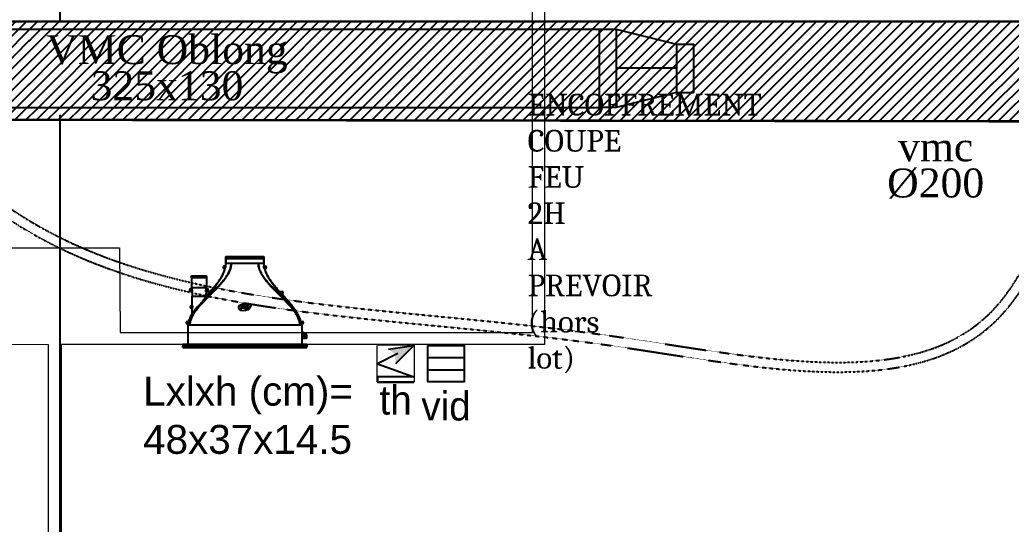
# Model space of a CAD drawing. Extents: x -2795338 to 3769695, y -3516596 to 3048438.
# Drawn here: x 503477 to 507591, y -345733 to -343640 of the extents above; entities that cross this region are included whole.
import ezdxf
from ezdxf import colors
from ezdxf.entities.mleader import LeaderData, LeaderLine
from ezdxf.math import Vec2, Vec3

# ---------------------------------------------------------------- set-up
doc = ezdxf.new("R2010")
doc.units = 0
doc.set_wipeout_variables(frame=1)
doc.linetypes.add('prlm_ef', pattern=[0.165, 0.1, -0.065])
for name, color, linetype in [('_GAZELEC-EAU CHAUDE', 1, 'Continuous'), ('gaz-modifications', 30, 'Continuous'), ('prlm-CHAUFF', 30, 'Continuous'), ('prlm-EAU-EF', 161, 'Continuous'), ('prlm-ELEC-CFA', 181, 'Continuous'), ('prlm-ELEC-SSI', 230, 'Continuous'), ('prlm-VMC', 93, 'Continuous')]:
    doc.layers.add(name, color=color, linetype=linetype)
doc.layers.add('_GAZELEC-RESERVATION', color=1, linetype='Continuous', lineweight=18)
doc.layers.add('prlm-xpoly', color=7, linetype='Continuous', plot=False)
doc.layers.add('prlm-ZEROPLOT', color=254, linetype='Continuous', plot=False)
doc.styles.add('prlm-elec-cfa', font='comic.ttf', dxfattribs={"height": 12})
doc.styles.add('prlm-elec-ssi', font='comic.ttf', dxfattribs={"height": 12})
doc.styles.add('prlm-mod', font='cambriaz.ttf', dxfattribs={"height": 18})
doc.styles.add('prlm-vmc', font='pala.ttf', dxfattribs={"height": 14})
doc.styles.get("Standard").update_dxf_attribs({"font": 'arial.ttf'})

# ---------------------------------------------------------------- blocks, each defined once
blk = doc.blocks.new('xi.vmcd200')
at = {"layer": 'prlm-VMC', "color": 0, "linetype": 'ByBlock', "lineweight": -2, "insert": (0, 0), "char_height": 12, "width": 39.3872, "attachment_point": 2, "line_spacing_factor": 0.75, "style": 'prlm-vmc', "bg_fill": 3, "box_fill_scale": 1.1, "bg_fill_color": 256, "bg_fill_transparency": 0}
blk.add_mtext('vmc\\P%%C200', dxfattribs=at)
blk = doc.blocks.new('xi.twintop')
at = {"layer": 'prlm-CHAUFF', "ltscale": 50}
for p, q in [((-8, 35.6), (8, 35.6)), ((-7.9, 36.5), (7.9, 36.5)), ((-7.9, 35.6), (-7.9, 33.5)), ((-7.9, 33.5), (-7.9, 35.6)), ((-5.67, 33.5), (-7.9, 33.5)), ((5.67, 33.5), (-5.67, 33.5)), ((7.9, 33.5), (5.67, 33.5)), ((7.9, 35.6), (7.9, 33.5)), ((7.9, 33.5), (7.9, 35.6)), ((-8.61, 31.95), (-8.61, 32.05)), ((-8.61, 32.05), (-8.51, 32.05)), ((-8.51, 31.95), (-8.61, 31.95)), ((-8.51, 32.16), (-8.41, 32.16)), ((-8.51, 32.05), (-8.51, 32.16)), ((-8.51, 31.84), (-8.51, 31.95)), ((-8.41, 31.84), (-8.51, 31.84)), ((-7.9, 32.5), (-8.46, 32.5)), ((-8.46, 31.5), (-8.16, 31.5)), ((-8.41, 32.16), (-8.41, 32.05)), ((-8.41, 32.05), (-8.3, 32.05)), ((-8.3, 31.95), (-8.41, 31.95)), ((-8.41, 31.95), (-8.41, 31.84)), ((-8.3, 32.05), (-8.3, 31.95)), ((-8.16, 31.5), (-7.95, 32.18)), ((-7.9, 32.5), (-7.95, 32.18)), ((7.95, 32.18), (7.9, 32.5)), ((7.9, 32.5), (8.46, 32.5)), ((8.16, 31.5), (7.95, 32.18)), ((8.46, 31.5), (8.16, 31.5)), ((8.3, 31.95), (8.3, 32.05)), ((8.3, 32.05), (8.41, 32.05)), ((8.41, 31.95), (8.3, 31.95)), ((8.41, 32.16), (8.51, 32.16)), ((8.41, 32.05), (8.41, 32.16)), ((8.41, 31.84), (8.41, 31.95)), ((8.51, 31.84), (8.41, 31.84)), ((8.51, 32.16), (8.51, 32.05)), ((8.51, 32.05), (8.61, 32.05)), ((8.61, 31.95), (8.51, 31.95)), ((8.51, 31.95), (8.51, 31.84)), ((8.61, 32.05), (8.61, 31.95)), ((9.12, 29.02), (9.09, 29.02)), ((-15.75, 27.6), (-22.25, 27.6)), ((-22.15, 28.5), (-15.85, 28.5)), ((-22.15, 27.6), (-22.15, 23.5)), ((-22.15, 27.6), (-22.15, 23.5)), ((-15.85, 27.6), (-15.85, 23.5)), ((-15.85, 27.6), (-15.85, 23.5)), ((-9.41, 28.48), (-9.41, 28.48)), ((9.41, 28.48), (9.38, 28.48)), ((-22.56, 22.55), (-22.45, 22.55)), ((-22.56, 22.45), (-22.56, 22.55)), ((-22.45, 22.45), (-22.56, 22.45)), ((-22.45, 22.66), (-22.35, 22.66)), ((-22.45, 22.55), (-22.45, 22.66)), ((-22.45, 22.34), (-22.45, 22.45)), ((-22.35, 22.34), (-22.45, 22.34)), ((-22.4, 23), (-21.97, 23)), ((-21.85, 22), (-22.4, 22)), ((-22.35, 22.66), (-22.35, 22.55)), ((-22.35, 22.55), (-22.24, 22.55)), ((-22.24, 22.45), (-22.35, 22.45)), ((-22.35, 22.45), (-22.35, 22.34)), ((-22.24, 22.55), (-22.24, 22.45)), ((-15.85, 23.5), (-22.15, 23.5)), ((-21.97, 23), (-21.85, 22.06)), ((-21.85, 22.06), (-21.85, 22)), ((-16.2, 19.84), (-14.13, 22)), ((-14.13, 22), (-16.2, 19.84)), ((-16.15, 22.06), (-16.03, 23)), ((-16.15, 22), (-16.15, 22.06)), ((-15.6, 22), (-16.15, 22)), ((-16.03, 23), (-15.6, 23)), ((-15.76, 22.45), (-15.76, 22.55)), ((-15.76, 22.55), (-15.65, 22.55)), ((-15.65, 22.45), (-15.76, 22.45)), ((-15.65, 22.66), (-15.55, 22.66)), ((-15.65, 22.55), (-15.65, 22.66)), ((-15.65, 22.34), (-15.65, 22.45)), ((-15.55, 22.34), (-15.65, 22.34)), ((-15.55, 22.66), (-15.55, 22.55)), ((-15.55, 22.55), (-15.44, 22.55)), ((-15.55, 22.45), (-15.55, 22.34)), ((-15.44, 22.45), (-15.55, 22.45)), ((-15.44, 22.55), (-15.44, 22.45)), ((14.83, 21), (13.83, 22)), ((13.83, 22), (15.44, 22)), ((15.44, 21), (14.83, 21)), ((15.28, 21.45), (15.28, 21.55)), ((15.28, 21.55), (15.39, 21.55)), ((15.39, 21.45), (15.28, 21.45)), ((15.39, 21.66), (15.49, 21.66)), ((15.39, 21.55), (15.39, 21.66)), ((15.39, 21.34), (15.39, 21.45)), ((15.49, 21.34), (15.39, 21.34)), ((15.49, 21.66), (15.49, 21.55)), ((15.49, 21.55), (15.6, 21.55)), ((15.49, 21.45), (15.49, 21.34)), ((15.6, 21.45), (15.49, 21.45)), ((15.6, 21.55), (15.6, 21.45)), ((-21.8, 20), (-16.2, 20)), ((-21.8, 16), (-21.8, 20)), ((-21.8, 16), (-21.8, 20)), ((-16.2, 19.84), (-16.2, 20)), ((-16.2, 19.84), (-16.2, 20)), ((-22.36, 15.45), (-22.36, 15.55)), ((-22.36, 15.55), (-22.25, 15.55)), ((-22.25, 15.45), (-22.36, 15.45)), ((-22.25, 15.66), (-22.15, 15.66)), ((-22.25, 15.55), (-22.25, 15.66)), ((-22.25, 15.34), (-22.25, 15.45)), ((-22.15, 15.34), (-22.25, 15.34)), ((-22.2, 16), (-21.65, 16)), ((-21.65, 15), (-22.2, 15)), ((-22.15, 15.66), (-22.15, 15.55)), ((-22.15, 15.55), (-22.04, 15.55)), ((-22.15, 15.45), (-22.15, 15.34)), ((-22.04, 15.45), (-22.15, 15.45)), ((-22.04, 15.55), (-22.04, 15.45)), ((-21.8, 12.88), (-21.8, 15)), ((-21.8, 12.88), (-21.8, 15)), ((-21.65, 16), (-21.65, 15)), ((-23.96, 8.95), (-23.96, 9.05)), ((-23.96, 9.05), (-23.85, 9.05)), ((-23.85, 8.95), (-23.96, 8.95)), ((-23.85, 9.16), (-23.75, 9.16)), ((-23.85, 9.05), (-23.85, 9.16)), ((-23.85, 8.84), (-23.85, 8.95)), ((-23.75, 8.84), (-23.85, 8.84)), ((-23.8, 9.5), (-23.19, 9.5)), ((-23.36, 8.5), (-23.8, 8.5)), ((-23.75, 9.16), (-23.75, 9.05)), ((-23.75, 9.05), (-23.64, 9.05)), ((-23.75, 8.95), (-23.75, 8.84)), ((-23.64, 8.95), (-23.75, 8.95)), ((-23.64, 9.05), (-23.64, 8.95)), ((-23.36, 8.42), (-23.36, 8.5)), ((23.19, 9.5), (23.8, 9.5)), ((23.36, 8.42), (23.36, 8.5)), ((23.8, 8.5), (23.36, 8.5)), ((23.64, 8.95), (23.64, 9.05)), ((23.64, 9.05), (23.75, 9.05)), ((23.75, 8.95), (23.64, 8.95)), ((23.75, 9.16), (23.85, 9.16)), ((23.75, 9.05), (23.75, 9.16)), ((23.75, 8.84), (23.75, 8.95)), ((23.85, 8.84), (23.75, 8.84)), ((23.85, 9.16), (23.85, 9.05)), ((23.85, 9.05), (23.96, 9.05)), ((23.85, 8.95), (23.85, 8.84)), ((23.96, 8.95), (23.85, 8.95)), ((23.96, 9.05), (23.96, 8.95)), ((23.7, 8), (-23.7, 8)), ((-23.7, 8), (-23.7, 0)), ((23.7, 8), (23.7, 0)), ((24.18, 4.47), (23.7, 4.81)), ((24.06, 4.42), (23.7, 4.66)), ((24.06, 2.6), (24.06, 4.42)), ((24.64, 4.04), (24.06, 4.42)), ((24.2, 4.46), (24.18, 4.47)), ((24.54, 4.24), (24.2, 4.46)), ((24.35, 4.85), (24.33, 4.89)), ((24.35, 4.36), (24.35, 4.85)), ((24.35, 4.85), (24.36, 4.85)), ((24.41, 4.79), (24.43, 4.83)), ((24.41, 4.79), (24.41, 4.32)), ((25.01, 4.43), (24.41, 4.79)), ((24.43, 4.83), (25.04, 4.47)), ((25.04, 4.47), (25.01, 4.43)), ((25.01, 4.25), (25.01, 4.43)), ((25.02, 4.42), (25.01, 4.43)), ((25.06, 4.46), (25.02, 4.42)), ((25.02, 4.42), (25.02, 4.25)), ((25.28, 4.25), (25.02, 4.42)), ((25.04, 4.47), (25.06, 4.46)), ((25.06, 4.46), (25.39, 4.24)), ((-25.75, 0), (-25.75, -0.73)), ((25.75, 0), (-25.75, 0)), ((23.7, 2.6), (24.06, 2.6)), ((23.7, 2.57), (23.73, 2.6)), ((23.79, 2.6), (23.88, 2.51)), ((23.88, 2.51), (23.97, 2.6)), ((24.04, 2.6), (24.13, 2.51)), ((24.64, 2.6), (24.06, 2.6)), ((24.13, 2.51), (24.22, 2.6)), ((24.18, 2.56), (24.24, 2.51)), ((24.24, 2.51), (24.3, 2.58)), ((24.28, 2.6), (24.37, 2.51)), ((24.37, 2.51), (24.46, 2.6)), ((24.42, 2.57), (24.48, 2.51)), ((24.48, 2.51), (24.56, 2.58)), ((24.54, 2.6), (24.63, 2.51)), ((24.63, 2.51), (24.72, 2.6)), ((24.64, 4.04), (24.72, 4.01)), ((24.64, 2.6), (24.64, 4.04)), ((24.72, 2.65), (24.64, 2.6)), ((24.64, 2.6), (24.64, 2.6)), ((25.66, 2.6), (24.64, 2.6)), ((24.7, 2.58), (24.77, 2.51)), ((24.72, 4.01), (24.72, 2.65)), ((24.72, 2.65), (25.71, 2.65)), ((24.73, 2.6), (24.82, 2.51)), ((24.77, 2.51), (24.79, 2.53)), ((24.82, 2.51), (24.91, 2.6)), ((24.9, 2.59), (24.98, 2.51)), ((24.98, 2.51), (25.07, 2.6)), ((25.02, 2.54), (25.05, 2.51)), ((25.05, 2.51), (25.09, 2.55)), ((25.06, 2.58), (25.13, 2.51)), ((25.13, 2.51), (25.22, 2.6)), ((25.19, 2.57), (25.25, 2.51)), ((25.25, 2.51), (25.34, 2.6)), ((25.27, 2.53), (25.29, 2.51)), ((25.29, 2.51), (25.32, 2.54)), ((25.31, 2.56), (25.36, 2.51)), ((25.36, 2.51), (25.45, 2.6)), ((25.4, 2.55), (25.44, 2.51)), ((25.44, 2.51), (25.53, 2.6)), ((25.48, 2.54), (25.51, 2.51)), ((25.51, 2.51), (25.6, 2.6)), ((25.53, 2.53), (25.55, 2.51)), ((25.55, 2.51), (25.64, 2.6)), ((25.71, 2.65), (25.66, 2.6)), ((25.66, 2.6), (25.66, 2.6)), ((25.71, 2.65), (25.71, 4.01)), ((25.75, 0), (25.75, -0.73)), ((-25.75, -0.81), (-25.75, -0.73)), ((-25.75, -0.73), (25.75, -0.73)), ((-25.75, -1.3), (-25.75, -0.81)), ((25.75, -0.81), (-25.75, -0.81)), ((-25.75, -1.3), (25.75, -1.3)), ((23.75, -0.99), (-23.75, -0.99)), ((-23.75, -1.06), (-23.75, -0.99)), ((-23.55, -0.99), (-23.75, -1.06)), ((-23.75, -1.06), (23.75, -1.06)), ((23.75, -1.11), (-23.75, -1.11)), ((-23.75, -1.16), (-23.75, -1.11)), ((-23.59, -1.11), (-23.75, -1.16)), ((-23.75, -1.16), (23.75, -1.16)), ((23.75, -1.2), (-23.75, -1.2)), ((-23.75, -1.23), (-23.75, -1.2)), ((-23.64, -1.2), (-23.75, -1.23)), ((-23.75, -1.23), (23.75, -1.23)), ((23.75, -1.26), (-23.75, -1.26)), ((-23.75, -1.28), (-23.75, -1.26)), ((-23.68, -1.26), (-23.75, -1.28)), ((-23.75, -1.28), (23.75, -1.28)), ((23.75, -1.29), (-23.75, -1.29)), ((-23.75, -1.3), (-23.75, -1.29)), ((-23.73, -1.29), (-23.75, -1.3)), ((-23.75, -1.3), (23.75, -1.3)), ((23.75, -1.06), (23.55, -0.99)), ((23.75, -1.16), (23.59, -1.11)), ((23.75, -1.23), (23.64, -1.2)), ((23.75, -1.28), (23.68, -1.26)), ((23.75, -1.3), (23.73, -1.29)), ((23.75, -0.99), (23.75, -1.06)), ((23.75, -1.11), (23.75, -1.16)), ((23.75, -1.2), (23.75, -1.23)), ((23.75, -1.26), (23.75, -1.28)), ((23.75, -1.29), (23.75, -1.3)), ((25.75, -0.73), (25.75, -0.81)), ((25.75, -1.3), (25.75, -0.81))]:
    blk.add_line(p, q, dxfattribs=at)
for centre, radius in [((-8.46, 32), 0.3), ((-8.46, 32), 0.25), ((8.46, 32), 0.3), ((8.46, 32), 0.25), ((-22.4, 22.5), 0.3), ((-22.4, 22.5), 0.25), ((-15.6, 22.5), 0.3), ((-15.6, 22.5), 0.25), ((15.44, 21.5), 0.3), ((15.44, 21.5), 0.25), ((-22.2, 15.5), 0.3), ((-22.2, 15.5), 0.25), ((-23.8, 9), 0.3), ((-23.8, 9), 0.25), ((23.8, 9), 0.3), ((23.8, 9), 0.25)]:
    blk.add_circle(centre, radius, dxfattribs=at)
for centre, radius, start, end in [((-6.01, 35.83), 2, 160.5755, 186.7441), ((-6.01, 35.83), 2, 160.5755, 186.7441), ((-15.67, 33.51), 7.77, 352.5456, 359.9423), ((-15.72, 33.51), 7.82, 352.5763, 359.9264), ((-15.07, 33.49), 7.17, 353.9053, 0.1157), ((15.11, 33.49), 7.25, 179.9215, 187.8382), ((6.01, 35.83), 2, 353.2559, 19.4245), ((6.01, 35.83), 2, 353.2559, 19.4245), ((15.67, 33.51), 7.77, 180.0577, 187.4544), ((15.72, 33.51), 7.82, 180.0736, 187.4237), ((-26.92, 38.17), 20.01, 331.0483, 332.7983), ((-26.92, 38.17), 20.01, 331.0482, 332.7982), ((-19.51, 34.47), 11.74, 332.3321, 345.441), ((-19.16, 34.32), 11.35, 332.1374, 345.6929), ((-8.46, 32), 0.5, 90, 270), ((-15.07, 33.49), 7.17, 352.0923, 353.5448), ((21.1, 34.98), 13.43, 192.9954, 216.0824), ((19.16, 34.32), 11.35, 194.4106, 207.8626), ((8.46, 32), 0.5, 270, 90), ((26.92, 38.17), 20.01, 207.2018, 208.9518), ((-20.26, 27.83), 2, 160.5755, 186.7441), ((-20.26, 27.83), 2, 160.5755, 186.7441), ((-17.74, 27.83), 2, 353.2559, 19.4245), ((-17.74, 27.83), 2, 353.2559, 19.4245), ((-43.13, 48.06), 39, 319.3887, 329.86), ((-43.13, 48.06), 39, 319.3887, 329.8601), ((43.13, 48.06), 39, 210.1399, 220.6113), ((43.13, 48.06), 39, 212.5506, 220.6113), ((-22.4, 22.5), 0.5, 90, 270), ((-15.6, 22.5), 0.5, 270, 90), ((-22.51, 30.1), 11.66, 315.9701, 320.4245), ((-22.76, 30.33), 11.99, 316.0326, 320.3619), ((22.51, 30.1), 11.66, 219.5755, 224.0299), ((22.76, 30.33), 11.99, 219.6381, 223.9674), ((15.44, 21.5), 0.5, 270, 90), ((-44.74, 40.05), 35.1, 315.7111, 319.5265), ((-22.2, 15.5), 0.5, 90, 270), ((-2.48, -0.77), 23.65, 136.4099, 144.7501), ((-23.8, 9), 0.5, 90, 270), ((-11.41, 6.64), 12.12, 163.7263, 166.3852), ((23.8, 9), 0.5, 270, 90), ((17.64, -7.23), 13.85, 61.9182, 64.0515), ((17.76, -6.88), 13.43, 62.115, 63.7632), ((18.29, -6.04), 12.5, 61.3177, 61.5903), ((24.75, 5.45), 0.703, 233.033, 242.9325), ((24.72, 5.11), 0.448, 214.6713, 225.4982), ((25.88, 4.92), 0.836, 234.1326, 239.2425), ((18.29, -6.04), 12.5, 53.7494, 55.0637)]:
    blk.add_arc(centre, radius, start, end, dxfattribs=at)
blk.add_ellipse((0, 15.55), major_axis=(2.49, 0.57), ratio=0.600775, dxfattribs=at)
for points, knots in [([(-5.67, 33.5), (-5.67, 33.33), (-5.68, 33.16), (-5.7, 32.82), (-5.72, 32.65), (-5.8, 32.15), (-5.87, 31.82), (-6.05, 31.16), (-6.16, 30.84), (-6.41, 30.21), (-6.55, 29.9), (-7, 29), (-7.34, 28.43), (-8.08, 27.34), (-8.47, 26.81), (-9.69, 25.27), (-10.57, 24.3), (-12.38, 22.39), (-13.32, 21.46), (-15.19, 19.6), (-16.12, 18.67), (-17.95, 16.77), (-18.84, 15.8), (-20.08, 14.27), (-20.47, 13.75), (-21.03, 12.94), (-21.21, 12.66), (-21.55, 12.09), (-21.72, 11.8), (-22.17, 10.91), (-22.43, 10.31), (-22.7, 9.36), (-22.77, 9.03), (-22.86, 8.47), (-22.88, 8.24), (-22.89, 8)], [0, 0, 0, 0, 0.015625, 0.015625, 0.03125, 0.03125, 0.0625, 0.0625, 0.09375, 0.09375, 0.125, 0.125, 0.1875, 0.1875, 0.25, 0.25, 0.375, 0.375, 0.5, 0.5, 0.625, 0.625, 0.75, 0.75, 0.8125, 0.8125, 0.84375, 0.84375, 0.875, 0.875, 0.9375, 0.9375, 0.96875, 0.96875, 0.9907189, 0.9907189, 0.9907189, 0.9907189]), ([(-18.04, 17.26), (-16.85, 18.51), (-15.59, 19.7), (-13.1, 22.1), (-11.85, 23.3), (-10.07, 25.17), (-9.49, 25.81), (-8.39, 27.13), (-7.87, 27.82), (-7.16, 28.91), (-6.93, 29.29), (-6.52, 30.07), (-6.33, 30.48), (-6.02, 31.31), (-5.89, 31.74), (-5.76, 32.39), (-5.73, 32.61), (-5.69, 32.95), (-5.69, 33.06), (-5.67, 33.28), (-5.67, 33.39), (-5.67, 33.5)], [0, 0, 0, 0, 0.25, 0.25, 0.5, 0.5, 0.625, 0.625, 0.75, 0.75, 0.8125, 0.8125, 0.875, 0.875, 0.9375, 0.9375, 0.96875, 0.96875, 0.984375, 0.984375, 1, 1, 1, 1]), ([(5.67, 33.5), (5.67, 33.33), (5.68, 33.16), (5.71, 32.81), (5.73, 32.64), (5.81, 32.14), (5.88, 31.8), (6.08, 31.14), (6.2, 30.82), (6.47, 30.19), (6.62, 29.88), (7.1, 28.98), (7.46, 28.42), (8.23, 27.34), (8.65, 26.82), (9.93, 25.3), (10.84, 24.34), (12.72, 22.46), (13.69, 21.54), (15.61, 19.69), (16.57, 18.77), (18.43, 16.87), (19.34, 15.9), (20.59, 14.36), (20.99, 13.83), (21.55, 13), (21.73, 12.72), (22.07, 12.15), (22.24, 11.85), (22.69, 10.95), (22.94, 10.33), (23.21, 9.37), (23.28, 9.05), (23.36, 8.48), (23.38, 8.24), (23.39, 8)], [0, 0, 0, 0, 0.015625, 0.015625, 0.03125, 0.03125, 0.0625, 0.0625, 0.09375, 0.09375, 0.125, 0.125, 0.1875, 0.1875, 0.25, 0.25, 0.375, 0.375, 0.5, 0.5, 0.625, 0.625, 0.75, 0.75, 0.8125, 0.8125, 0.84375, 0.84375, 0.875, 0.875, 0.9375, 0.9375, 0.96875, 0.96875, 0.9908046, 0.9908046, 0.9908046, 0.9908046]), ([(22.89, 8), (22.88, 8.24), (22.86, 8.47), (22.77, 9.03), (22.7, 9.36), (22.43, 10.31), (22.17, 10.91), (21.72, 11.8), (21.55, 12.09), (21.21, 12.66), (21.03, 12.94), (20.47, 13.75), (20.08, 14.27), (18.84, 15.8), (17.95, 16.77), (16.12, 18.67), (15.18, 19.6), (13.32, 21.46), (12.38, 22.39), (10.57, 24.3), (9.69, 25.27), (8.47, 26.81), (8.08, 27.34), (7.34, 28.43), (7, 29), (6.55, 29.9), (6.41, 30.21), (6.16, 30.84), (6.05, 31.16), (5.87, 31.82), (5.79, 32.15), (5.72, 32.65), (5.7, 32.82), (5.68, 33.16), (5.67, 33.33), (5.67, 33.5)], [0.0092808, 0.0092808, 0.0092808, 0.0092808, 0.03125, 0.03125, 0.0625, 0.0625, 0.125, 0.125, 0.15625, 0.15625, 0.1875, 0.1875, 0.25, 0.25, 0.375, 0.375, 0.5, 0.5, 0.625, 0.625, 0.75, 0.75, 0.8125, 0.8125, 0.875, 0.875, 0.90625, 0.90625, 0.9375, 0.9375, 0.96875, 0.96875, 0.984375, 0.984375, 1, 1, 1, 1]), ([(-8.9, 29.46), (-9.06, 29.12), (-9.43, 28.41), (-10.08, 27.35), (-10.83, 26.27), (-11.65, 25.18), (-12.54, 24.1), (-13.65, 22.81), (-14.86, 21.46), (-15.81, 20.43), (-16.2, 20)], [0.1568082, 0.1568082, 0.1568082, 0.1568082, 0.2305418, 0.3149874, 0.4025619, 0.4929385, 0.5856877, 0.6803551, 0.8317746, 0.9509578, 0.9509578, 0.9509578, 0.9509578]), ([(14.38, 22), (14.06, 22.36), (13.37, 23.14), (12.33, 24.35), (11.38, 25.54), (10.58, 26.62), (9.93, 27.59), (9.37, 28.52), (9.05, 29.15), (8.91, 29.44)], [0.5730592, 0.5730592, 0.5730592, 0.5730592, 0.626259, 0.6884084, 0.7489718, 0.7930827, 0.8358988, 0.8773199, 0.9123747, 0.9123747, 0.9123747, 0.9123747]), ([(23.19, 9.5), (23.12, 9.79), (23.04, 10.07), (22.86, 10.64), (22.75, 10.92), (22.41, 11.74), (22.14, 12.27), (21.56, 13.3), (21.24, 13.8), (20.57, 14.77), (20.21, 15.25), (19.11, 16.65), (18.33, 17.54), (16.73, 19.29), (15.91, 20.15), (15.09, 21)], [0, 0, 0, 0, 0.0625, 0.0625, 0.125, 0.125, 0.25, 0.25, 0.375, 0.375, 0.5, 0.5, 0.75, 0.75, 1, 1, 1, 1]), ([(21.4, 13.55), (21.3, 13.71), (20.98, 14.2), (20.41, 15.02), (19.67, 15.99), (18.88, 16.96), (17.95, 18.04), (16.9, 19.22), (15.98, 20.24), (15.44, 20.84), (15.29, 21)], [0.1694223, 0.1694223, 0.1694223, 0.1694223, 0.1906001, 0.2339285, 0.2787061, 0.3247019, 0.3716424, 0.4351709, 0.4991397, 0.523565, 0.523565, 0.523565, 0.523565]), ([(-18.04, 17.26), (-17.81, 17.52), (-17.58, 17.79), (-17.17, 18.3), (-16.98, 18.55), (-16.64, 19.03), (-16.49, 19.25), (-16.32, 19.53), (-16.28, 19.62), (-16.22, 19.76), (-16.2, 19.81), (-16.2, 19.84)], [0, 0, 0, 0, 0.25, 0.25, 0.5, 0.5, 0.75, 0.75, 0.875, 0.875, 1, 1, 1, 1]), ([(-1.63, 15.67), (-0.9, 16.39), (-0.53, 16.49), (-0.14, 16.44), (0.47, 16.38), (1.12, 15.98), (1.85, 16.55)], [0, 0, 0, 0, 0.389075, 0.389075, 0.389075, 1, 1, 1, 1]), ([(-23.39, 8), (-23.38, 8.28), (-23.35, 8.55), (-23.25, 9.19), (-23.16, 9.55), (-22.84, 10.61), (-22.54, 11.29), (-21.83, 12.6), (-21.42, 13.22), (-20.56, 14.41), (-20.09, 14.98), (-19.62, 15.54)], [0.0331631, 0.0331631, 0.0331631, 0.0331631, 0.125, 0.125, 0.25, 0.25, 0.5, 0.5, 0.75, 0.75, 1, 1, 1, 1]), ([(-23.19, 9.5), (-23.12, 9.8), (-23.04, 10.09), (-22.9, 10.53), (-22.84, 10.67), (-22.74, 10.96), (-22.68, 11.1), (-22.5, 11.53), (-22.37, 11.8), (-22.1, 12.35), (-21.95, 12.61), (-21.8, 12.88)], [0, 0, 0, 0, 0.25, 0.25, 0.375, 0.375, 0.5, 0.5, 0.75, 0.75, 1, 1, 1, 1]), ([(-21.8, 12.88), (-21.96, 12.6), (-22.11, 12.32), (-22.4, 11.74), (-22.54, 11.45), (-22.78, 10.85), (-22.89, 10.55), (-23.01, 10.17), (-23.03, 10.1), (-23.05, 10.03)], [0, 0, 0, 0, 0.25, 0.25, 0.5, 0.5, 0.75, 0.75, 0.8062429, 0.8062429, 0.8062429, 0.8062429]), ([(-1.94, 14.63), (-1.21, 15.35), (-0.84, 15.44), (-0.45, 15.4), (0.16, 15.33), (0.81, 14.93), (1.54, 15.51)], [0, 0, 0, 0, 0.389075, 0.389075, 0.389075, 1, 1, 1, 1]), ([(24.24, 4.96), (24.23, 4.96), (24.23, 4.96), (24.22, 4.97), (24.2, 4.97), (24.19, 4.97), (24.18, 4.98), (24.16, 4.98), (24.15, 4.98), (24.13, 4.99), (24.11, 4.99), (24.09, 4.99), (24.08, 4.99), (24.05, 4.99), (24.02, 4.99), (23.98, 4.99), (23.93, 4.98), (23.89, 4.98), (23.84, 4.97), (23.78, 4.96), (23.74, 4.95), (23.71, 4.95), (23.7, 4.94)], [0.1059402, 0.1059402, 0.1059402, 0.1059402, 0.1359504, 0.1694868, 0.202886, 0.2361704, 0.2693627, 0.3024859, 0.3355633, 0.3686184, 0.401675, 0.434757, 0.4678887, 0.5010941, 0.5629781, 0.6246926, 0.6863942, 0.7482374, 0.8103737, 0.8729511, 0.9361135, 0.9654522, 0.9654522, 0.9654522, 0.9654522]), ([(23.7, 4.91), (23.71, 4.91), (23.72, 4.91), (23.74, 4.92), (23.78, 4.92), (23.81, 4.93), (23.83, 4.93), (23.86, 4.94), (23.89, 4.94), (23.92, 4.95), (23.94, 4.95), (23.97, 4.95), (23.99, 4.96), (24.02, 4.96), (24.04, 4.96), (24.06, 4.96), (24.08, 4.96), (24.11, 4.96), (24.14, 4.96), (24.18, 4.96), (24.21, 4.95), (24.24, 4.95), (24.26, 4.94), (24.28, 4.93), (24.3, 4.92), (24.32, 4.91), (24.33, 4.9), (24.33, 4.89)], [0.053874, 0.053874, 0.053874, 0.053874, 0.0607104, 0.0907643, 0.1206402, 0.1503557, 0.1799287, 0.2093776, 0.238721, 0.2679778, 0.2971672, 0.3263086, 0.3554219, 0.3845269, 0.4136437, 0.4427926, 0.4719939, 0.5012681, 0.5562327, 0.6110034, 0.6657154, 0.7205017, 0.7754929, 0.8308166, 0.8865967, 0.9429527, 1, 1, 1, 1]), ([(24.35, 4.85), (24.35, 4.86), (24.35, 4.86), (24.34, 4.87), (24.33, 4.88), (24.32, 4.88), (24.31, 4.89), (24.3, 4.89), (24.29, 4.9), (24.28, 4.9), (24.26, 4.91), (24.25, 4.91), (24.23, 4.91), (24.22, 4.92), (24.2, 4.92), (24.18, 4.92), (24.17, 4.92), (24.15, 4.92), (24.12, 4.92), (24.09, 4.92), (24.05, 4.92), (24, 4.92), (23.95, 4.91), (23.9, 4.9), (23.85, 4.89), (23.79, 4.88), (23.74, 4.87), (23.71, 4.86), (23.7, 4.86)], [0, 0, 0, 0, 0.0300773, 0.0600539, 0.0899314, 0.1197114, 0.1493956, 0.1789856, 0.2084831, 0.2378898, 0.2672073, 0.2964374, 0.3255817, 0.3546421, 0.3836203, 0.4125181, 0.4413372, 0.4700795, 0.4987468, 0.5532579, 0.6080368, 0.6630958, 0.7184471, 0.7741027, 0.8300742, 0.8863734, 0.9430116, 0.9677174, 0.9677174, 0.9677174, 0.9677174]), ([(24.65, 4.2), (24.65, 4.2), (24.64, 4.2), (24.64, 4.2), (24.63, 4.2), (24.63, 4.2), (24.62, 4.2), (24.61, 4.21), (24.6, 4.21), (24.59, 4.21), (24.58, 4.22), (24.55, 4.23), (24.54, 4.24), (24.54, 4.24)], [0, 0, 0, 0, 0.061789, 0.122374, 0.182441, 0.242697, 0.303842, 0.366548, 0.43144, 0.49908, 0.668346, 0.832646, 1, 1, 1, 1]), ([(25.45, 4.21), (25.44, 4.21), (25.44, 4.22), (25.43, 4.22), (25.41, 4.23), (25.4, 4.23), (25.39, 4.24), (25.37, 4.24), (25.36, 4.25), (25.34, 4.25), (25.32, 4.25), (25.3, 4.26), (25.29, 4.26), (25.27, 4.26), (25.24, 4.26), (25.22, 4.26), (25.2, 4.26), (25.17, 4.26), (25.13, 4.26), (25.08, 4.26), (25.03, 4.26), (24.97, 4.25), (24.91, 4.24), (24.85, 4.24), (24.79, 4.23), (24.72, 4.21), (24.67, 4.21), (24.65, 4.2)], [0.0304712, 0.0304712, 0.0304712, 0.0304712, 0.0599457, 0.0897682, 0.1195016, 0.1491541, 0.1787343, 0.2082505, 0.2377114, 0.2671256, 0.2965018, 0.3258487, 0.355175, 0.3844897, 0.4138015, 0.4431194, 0.4724522, 0.5018089, 0.5568669, 0.611863, 0.6668562, 0.7219052, 0.7770682, 0.8324028, 0.8879658, 0.9438132, 1, 1, 1, 1]), ([(25.71, 4.01), (25.69, 4.04), (25.65, 4.06), (25.55, 4.09), (25.48, 4.1), (25.35, 4.1), (25.31, 4.1), (25.21, 4.09), (25.16, 4.09), (24.98, 4.06), (24.86, 4.04), (24.72, 4.01)], [0, 0, 0, 0, 0.25, 0.25, 0.5, 0.5, 0.625, 0.625, 0.75, 0.75, 1, 1, 1, 1])]:
    blk.add_open_spline(points, degree=3, knots=knots, dxfattribs=at)
for points in [[(-22.15, 23.5), (-22.15, 23.33), (-22.14, 23.17), (-22.13, 23)], [(-22.15, 23.5), (-22.15, 23.33), (-22.14, 23.17), (-22.13, 23)], [(-22.01, 22), (-21.91, 21.33), (-21.8, 20.67), (-21.8, 20)], [(-22.01, 22), (-21.91, 21.33), (-21.8, 20.67), (-21.8, 20)], [(-15.99, 22), (-16.09, 21.33), (-16.2, 20.67), (-16.2, 20)], [(-15.99, 22), (-16.09, 21.33), (-16.2, 20.67), (-16.2, 20)], [(-15.85, 23.5), (-15.85, 23.33), (-15.86, 23.17), (-15.87, 23)], [(-15.85, 23.5), (-15.85, 23.33), (-15.86, 23.17), (-15.87, 23)], [(1.85, 16.55), (1.03, 15.62), (0.38, 16.02), (-0.23, 16.09)], [(-0.55, 15.04), (-0.94, 15.09), (-1.32, 14.99), (-1.94, 14.63)], [(-1.78, 15.16), (-1.06, 15.88), (-0.68, 15.97), (-0.29, 15.93)], [(-0.39, 15.58), (-0.78, 15.62), (-1.16, 15.52), (-1.78, 15.16)], [(-0.23, 16.09), (-0.63, 16.13), (-1.01, 16.03), (-1.63, 15.67)], [(1.54, 15.51), (0.72, 14.57), (0.07, 14.98), (-0.55, 15.04)], [(1.7, 16.04), (0.88, 15.1), (0.23, 15.51), (-0.39, 15.58)], [(-0.29, 15.93), (0.32, 15.87), (0.96, 15.47), (1.7, 16.04)], [(-23.19, 9.5), (-23.26, 9.17), (-23.32, 8.84), (-23.36, 8.5)], [(23.36, 8.5), (23.32, 8.84), (23.26, 9.17), (23.19, 9.5)]]:
    blk.add_open_spline(points, degree=3, dxfattribs=at)
at = {"layer": 'prlm-CHAUFF', "ltscale": 50, "insert": (-42.19, -13.41), "char_height": 12, "width": 139.7925, "attachment_point": 1}
blk.add_mtext('Lxlxh (cm)= 48x37x14.5', dxfattribs=at)
blk = doc.blocks.new('C 90.A$C67164BB7')
at = {"layer": 'prlm-VMC'}
for points in [[(-32, 16.25), (-32, -16.25), (-39, -16.25), (-39, 16.25), (-32, 16.25)], [(-32, 16.25), (-7, 10)], [(-7, 10), (0, 10), (0, -10), (0, -10)], [(-7, 10), (-7, -10), (0, -10)], [(-7, 0), (-32, 0)], [(-7, -10), (-32, -16.25)]]:
    blk.add_lwpolyline(points, dxfattribs=at)
blk = doc.blocks.new('xi.th-ch')
at = {"layer": 'prlm-CHAUFF', "color": 0, "linetype": 'ByBlock', "lineweight": -2, "flags": 128}
blk.add_lwpolyline([(-7.5, 7.5), (7.5, 7.5), (7.5, -7.5), (-7.5, -7.5)], close=True, dxfattribs=at)
at = {"layer": 'prlm-CHAUFF', "color": 0}
blk.add_lwpolyline([(-7.5, -7.5), (7.5, 7.5)], dxfattribs=at)
blk = doc.blocks.new('xi.TH')
at = {"color": 0, "lineweight": 5}
blk.add_wipeout([(-7.5, -7.5), (7.5, -7.5), (7.5, 7.5), (-7.5, 7.5)], dxfattribs=at).dxf.layer = 'prlm-ELEC-CFA'
at = {"layer": 'prlm-ELEC-CFA', "lineweight": 5}
blk.add_hatch(color=0, dxfattribs=at).paths.add_polyline_path([(-3, 6), (-0.1, 3.7), (0, 0), (7.5, 7.5)])
at = {"layer": 'prlm-ELEC-CFA', "color": 0}
for points in [[(0.95, 4.23), (-7.5, 0), (7.5, -5.5), (-7.5, -5.5), (-7.5, -7.5), (7.5, -7.5)], [(-3, 6), (7.5, 7.5), (0, 0)]]:
    blk.add_lwpolyline(points, dxfattribs=at)
blk = doc.blocks.new('xi.VID')
at = {"layer": 'prlm-ELEC-CFA', "color": 0, "linetype": 'ByBlock', "lineweight": -2, "flags": 128}
blk.add_lwpolyline([(-7.5, 7.5), (7.5, 7.5), (7.5, -7.5), (-7.5, -7.5)], close=True, dxfattribs=at)
at = {"layer": 'prlm-ELEC-CFA', "color": 0}
for points in [[(-7.5, 2.5), (7.5, 2.5)], [(-7.5, -2.5), (7.5, -2.5)]]:
    blk.add_lwpolyline(points, dxfattribs=at)

msp = doc.modelspace()

# ---------------------------------------------------------------- linework, layer by layer
msp.add_circle((487178.691, -234079.124), 3282516.798)
at = {"layer": 'prlm-xpoly', "lineweight": 0}
for points in [[(505604.584, -343463.022), (504934.607, -343463.055), (504934.578, -342191.592), (503241.834, -342192.081), (503243.966, -344586.933), (503891.267, -344586.933), (503893.955, -344936.935), (505604.584, -344936.957)], [(509519.933, -348805.195), (509519.933, -345128.767), (508905.11, -345128.767), (508905.11, -344704.462), (509519.933, -344704.462), (509519.9, -343463.508), (505654.584, -343463.032), (505654.584, -344986.936), (503647.925, -344986.935), (503645.541, -348805.195)], [(500489.267, -348805.195), (503595.541, -348805.195), (503595.541, -344988.797), (500489.255, -344986.934)]]:
    msp.add_lwpolyline(points, close=True, dxfattribs=at)
at = {"layer": 'prlm-ZEROPLOT'}
msp.add_lwpolyline([(497635.404, -333618.448), (503643.239, -333618.448), (503643.239, -349165.534), (497635.404, -349165.534)], close=True, dxfattribs=at)

# ---------------------------------------------------------------- block references
at = {"layer": 'prlm-CHAUFF', "xscale": 10, "yscale": 10, "zscale": 10}
for name, p in [('xi.twintop', (504410.614, -344986.942)), ('xi.th-ch', (505036.436, -345066.94))]:
    msp.add_blockref(name, p, dxfattribs=at)
at = {"layer": 'prlm-ELEC-CFA', "xscale": 10, "yscale": 10, "zscale": 10}
msp.add_blockref('xi.VID', (505245.584, -345066.94), dxfattribs=at)
at = {"layer": 'prlm-VMC', "xscale": 10, "yscale": 10, "zscale": 10}
msp.add_blockref('C 90.A$C67164BB7', (506272.285, -343841.349), dxfattribs=at)

# ---------------------------------------------------------------- texts
at = {"layer": 'gaz-modifications', "insert": (505584.238, -343947.315), "char_height": 90, "width": 6.63149, "attachment_point": 1, "style": 'prlm-mod'}
msp.add_mtext('ENCOFFREMENT COUPE FEU 2H A PREVOIR (hors lot)', dxfattribs=at)

# ---------------------------------------------------------------- next in the draw order: texts
at = {"layer": 'prlm-ELEC-SSI', "lineweight": 20, "insert": (504056.837, -343683.24), "char_height": 120, "attachment_point": 2, "line_spacing_factor": 0.8, "style": 'prlm-elec-ssi', "bg_fill": 3, "box_fill_scale": 0.95, "bg_fill_color": 256, "bg_fill_transparency": 0}
msp.add_mtext('fum', dxfattribs=at)

# ---------------------------------------------------------------- next in the draw order: linework, layer by layer
at = {"layer": 'prlm-ZEROPLOT', "ltscale": 50}
msp.add_lwpolyline([(509878.756, -333618.117), (503643.239, -333618.117), (503643.239, -349165.534), (509878.756, -349165.534)], close=True, dxfattribs=at)

# ---------------------------------------------------------------- next in the draw order: block references
at = {"layer": 'prlm-VMC', "xscale": 10, "yscale": 10, "zscale": 10}
msp.add_blockref('xi.vmcd200', (507277.569, -344107.281), dxfattribs=at)

# ---------------------------------------------------------------- next in the draw order: texts
at = {"layer": 'prlm-CHAUFF', "lineweight": 20, "insert": (505036.436, -345219.026), "char_height": 120, "attachment_point": 5, "line_spacing_factor": 0.8, "style": 'prlm-elec-cfa', "bg_fill": 3, "box_fill_scale": 1.1, "bg_fill_color": 256, "bg_fill_transparency": 0}
msp.add_mtext('th', dxfattribs=at)
at = {"layer": 'prlm-VMC', "linetype": 'ByBlock', "lineweight": -2, "insert": (504087.659, -343703.99), "char_height": 120, "width": 1022.08297, "attachment_point": 2, "line_spacing_factor": 0.75, "style": 'prlm-vmc', "bg_fill": 2}
msp.add_mtext('VMC Oblong\\P325x130', dxfattribs=at)

# ---------------------------------------------------------------- next in the draw order: hatches: boundary and pattern name
at = {"layer": 'gaz-modifications'}
h = msp.add_hatch(dxfattribs=at)
h.set_pattern_fill('ANSI31', color=256, scale=10)
edge = h.paths.add_edge_path()
edge.add_line((508851.358, -344721.827), (508851.358, -344063.439))
edge.add_line((508851.358, -344063.439), (502316.69, -344053.267))
edge.add_line((502316.69, -344053.267), (502316.69, -342197.169))
edge.add_line((502316.69, -342197.169), (502716.69, -342197.169))
edge.add_line((502716.69, -342197.169), (502716.69, -343647.089))
edge.add_line((502716.69, -343647.089), (509282.423, -343647.089))
edge.add_line((509282.423, -343647.089), (509286.847, -344721.128))
edge.add_line((509286.847, -344721.128), (508851.358, -344722.921))

# ---------------------------------------------------------------- next in the draw order: linework, layer by layer
at = {"layer": 'gaz-modifications', "const_width": 10}
msp.add_lwpolyline([(508851.358, -344721.827), (508851.358, -344063.439), (502316.69, -344053.267), (502316.69, -342197.169), (502716.69, -342197.169), (502716.69, -343647.089), (509282.423, -343647.089), (509286.847, -344721.128), (508851.358, -344722.921)], dxfattribs=at)
at = {"layer": 'prlm-VMC'}
for p, q in [((502863.389, -343678.849), (505882.285, -343678.849)), ((502863.389, -344003.849), (505882.285, -344003.849))]:
    msp.add_line(p, q, dxfattribs=at)

# ---------------------------------------------------------------- next in the draw order: texts
at = {"layer": 'prlm-ELEC-CFA', "lineweight": 20, "insert": (505036.436, -345219.026), "char_height": 120, "attachment_point": 5, "line_spacing_factor": 0.8, "style": 'prlm-elec-cfa', "bg_fill": 3, "box_fill_scale": 1.1, "bg_fill_color": 256, "bg_fill_transparency": 0}
msp.add_mtext('th', dxfattribs=at)

# ---------------------------------------------------------------- next in the draw order: leaders
at = {"layer": '_GAZELEC-RESERVATION', "color": 6}
ml = msp.add_multileader_mtext('Standard', dxfattribs=at)
ml.set_content('résa n°98\\P150X150 en dalle haute', color=6)
ml.set_leader_properties()
ml.build(insert=Vec2(0, 0))
ml.multileader.update_dxf_attribs({"has_text_frame": 1, "arrow_head_size": 80, "scale": 20})
ctx = ml.context
ctx.base_point, ctx.scale, ctx.char_height, ctx.arrow_head_size, ctx.landing_gap_size, ctx.plane_origin = Vec3(487952.698, -343490.14), 20, 80, 80, 40, Vec3(481339.231, -342579.38)
notes = []
notes.append((ctx, [(1, (1, 1, 0), (487862.853, -343490.14), (1, 0), 89.845, [(0, [(487887.201, -342295.494)], 0, [])])]))
ctx.mtext.insert, ctx.mtext.width, ctx.mtext.flow_direction = Vec3(487992.698, -343449.458), 1568.85041, 5
for ctx, leaders in notes:
    for number, flags, end, landing, length, lines in leaders:
        leader = LeaderData()
        leader.index, (leader.has_last_leader_line, leader.has_dogleg_vector, leader.attachment_direction) = number, flags
        leader.last_leader_point, leader.dogleg_vector, leader.dogleg_length = Vec3(end), Vec3(landing), length
        for number, points, colour, breaks in lines:
            line = LeaderLine()
            line.index, line.vertices, line.color, line.breaks = number, Vec3.list(points), colors.encode_raw_color(colour), breaks
            leader.lines.append(line)
        ctx.leaders.append(leader)

# ---------------------------------------------------------------- next in the draw order: block references
at = {"layer": 'prlm-ELEC-CFA', "xscale": 10, "yscale": 10, "zscale": 10}
msp.add_blockref('xi.TH', (505036.436, -345066.94), dxfattribs=at)

# ---------------------------------------------------------------- next in the draw order: texts
at = {"layer": 'prlm-ELEC-CFA', "lineweight": 20, "insert": (505245.583, -345243.578), "char_height": 120, "attachment_point": 5, "line_spacing_factor": 0.8, "style": 'prlm-elec-cfa', "bg_fill": 3, "box_fill_scale": 1.1, "bg_fill_color": 256, "bg_fill_transparency": 0}
msp.add_mtext('vid', dxfattribs=at)

# ---------------------------------------------------------------- next in the draw order: linework, layer by layer
at = {"layer": '_GAZELEC-EAU CHAUDE', "linetype": 'prlm_ef'}
msp.add_open_spline([(501397.503, -342928.951), (501425.69, -342926.887), (501454.115, -342924.803), (501511.235, -342921.661), (501539.931, -342920.602), (501597.406, -342920.632), (501626.188, -342921.722), (501665.282, -342925.481), (501675.651, -342926.697), (501691.253, -342928.904), (501696.501, -342929.712), (501706.958, -342931.453), (501712.17, -342932.387), (501727.756, -342935.372), (501738.079, -342937.608), (501768.845, -342945.017), (501789.084, -342950.889), (501840.722, -342968.23), (501871.707, -342980.961), (501932.368, -343009.843), (501962.045, -343025.995), (502020.183, -343060.993), (502048.645, -343079.84), (502104.449, -343119.535), (502131.791, -343140.384), (502174.196, -343174.393), (502189.601, -343187.113), (502214.722, -343208.344), (502224.534, -343216.764), (502253.766, -343242.172), (502273.007, -343259.331), (502311.041, -343294.038), (502329.833, -343311.585), (502385.589, -343364.723), (502421.934, -343400.811), (502528.56, -343510.001), (502596.847, -343584.399), (502730.425, -343733.188), (502795.717, -343807.579), (502925.584, -343952.891), (502990.16, -344023.812), (503109.567, -344147.152), (503164.166, -344200.655), (503275.586, -344301.01), (503332.407, -344347.86), (503401.444, -344398.112), (503412.003, -344405.621), (503433.246, -344420.361), (503443.933, -344427.596), (503476.194, -344448.905), (503497.965, -344462.585), (503564.063, -344502.119), (503609.174, -344526.47), (503724.999, -344583.08), (503797.026, -344613.027), (503945.538, -344666.035), (504022.023, -344689.096), (504179.185, -344729.667), (504259.861, -344747.177), (504425.104, -344777.994), (504509.67, -344791.301), (504722.007, -344820.538), (504851.793, -344834.866), (505117.963, -344861.797), (505254.347, -344874.401), (505532.721, -344902.255), (505674.713, -344917.505), (505843.272, -344939.436), (505867.59, -344942.691), (505910.581, -344948.625), (505929.233, -344951.261), (505966.568, -344956.65), (505985.254, -344959.401), (506041.338, -344967.777), (506078.765, -344973.522), (506196.502, -344991.715), (506276.684, -345004.28), (506435.231, -345027.169), (506513.597, -345037.492), (506666.967, -345053.389), (506741.971, -345058.961), (506868.704, -345062.416), (506921.529, -345061.885), (507023.719, -345055.841), (507073.082, -345050.326), (507156.656, -345035.389), (507191.713, -345027.18), (507259.172, -345006.926), (507291.572, -344994.882), (507353.545, -344966.565), (507383.119, -344950.294), (507439.343, -344913.066), (507465.997, -344892.11), (507499.449, -344860.747), (507507.582, -344852.682), (507519.606, -344840.061), (507523.62, -344835.725), (507531.577, -344826.885), (507535.518, -344822.384), (507547.226, -344808.642), (507554.88, -344799.166), (507577.381, -344769.87), (507591.767, -344749.179), (507619.291, -344705.898), (507632.429, -344683.309), (507664.486, -344623.563), (507682.503, -344585.354), (507715.544, -344507.041), (507730.57, -344466.936), (507757.735, -344386.518), (507769.872, -344346.188), (507800.56, -344232.102), (507816.204, -344158.065), (507841.439, -344009.243), (507851.027, -343934.458), (507866.43, -343784.25), (507872.243, -343708.827), (507880.54, -343585.289), (507883.463, -343537.326), (507886.39, -343489.28)], degree=3, knots=[0, 0, 0, 0, 83.22390266, 83.22390266, 166.44780532, 166.44780532, 249.67170798, 249.67170798, 279.74423751, 279.74423751, 294.9927514, 294.9927514, 310.2412653, 310.2412653, 340.7382931, 340.7382931, 401.73234869, 401.73234869, 498.47477803, 498.47477803, 595.21720738, 595.21720738, 691.95963672, 691.95963672, 788.70206607, 788.70206607, 844.89170174, 844.89170174, 881.33658972, 881.33658972, 954.22636567, 954.22636567, 1027.11614163, 1027.11614163, 1172.89569354, 1172.89569354, 1462.88817826, 1462.88817826, 1752.88066299, 1752.88066299, 2042.87314772, 2042.87314772, 2283.023003, 2283.023003, 2523.17285828, 2523.17285828, 2566.27583694, 2566.27583694, 2609.3788156, 2609.3788156, 2695.58477291, 2695.58477291, 2867.99668753, 2867.99668753, 3128.45568412, 3128.45568412, 3388.9146807, 3388.9146807, 3649.37367729, 3649.37367729, 3909.83267387, 3909.83267387, 4289.8482738, 4289.8482738, 4669.86387372, 4669.86387372, 5049.87947364, 5049.87947364, 5113.74683085, 5113.74683085, 5162.49719133, 5162.49719133, 5211.24755181, 5211.24755181, 5308.74827278, 5308.74827278, 5518.26006658, 5518.26006658, 5727.77186038, 5727.77186038, 5937.28365418, 5937.28365418, 6093.91254112, 6093.91254112, 6250.54142806, 6250.54142806, 6370.60269396, 6370.60269396, 6490.66395986, 6490.66395986, 6610.72522576, 6610.72522576, 6730.78649167, 6730.78649167, 6770.38107671, 6770.38107671, 6790.54233804, 6790.54233804, 6810.70359938, 6810.70359938, 6851.02612204, 6851.02612204, 6931.67116738, 6931.67116738, 7012.31621271, 7012.31621271, 7138.27401903, 7138.27401903, 7264.23182535, 7264.23182535, 7390.18963166, 7390.18963166, 7619.48663733, 7619.48663733, 7848.783643, 7848.783643, 8078.08064867, 8078.08064867, 8223.1076408, 8223.1076408, 8223.1076408, 8223.1076408], dxfattribs=at)
at = {"layer": 'prlm-EAU-EF', "linetype": 'prlm_ef'}
msp.add_spline([(501400.424, -342968.844), (501687.699, -342968.844), (502208.829, -343256.112), (503395.71, -344442.993), (505914.686, -344989.616), (507548.89, -344867.268), (507779.177, -344447.966), (507926.316, -343491.712)], degree=3, dxfattribs=at)

doc.saveas('drawing.dxf')
